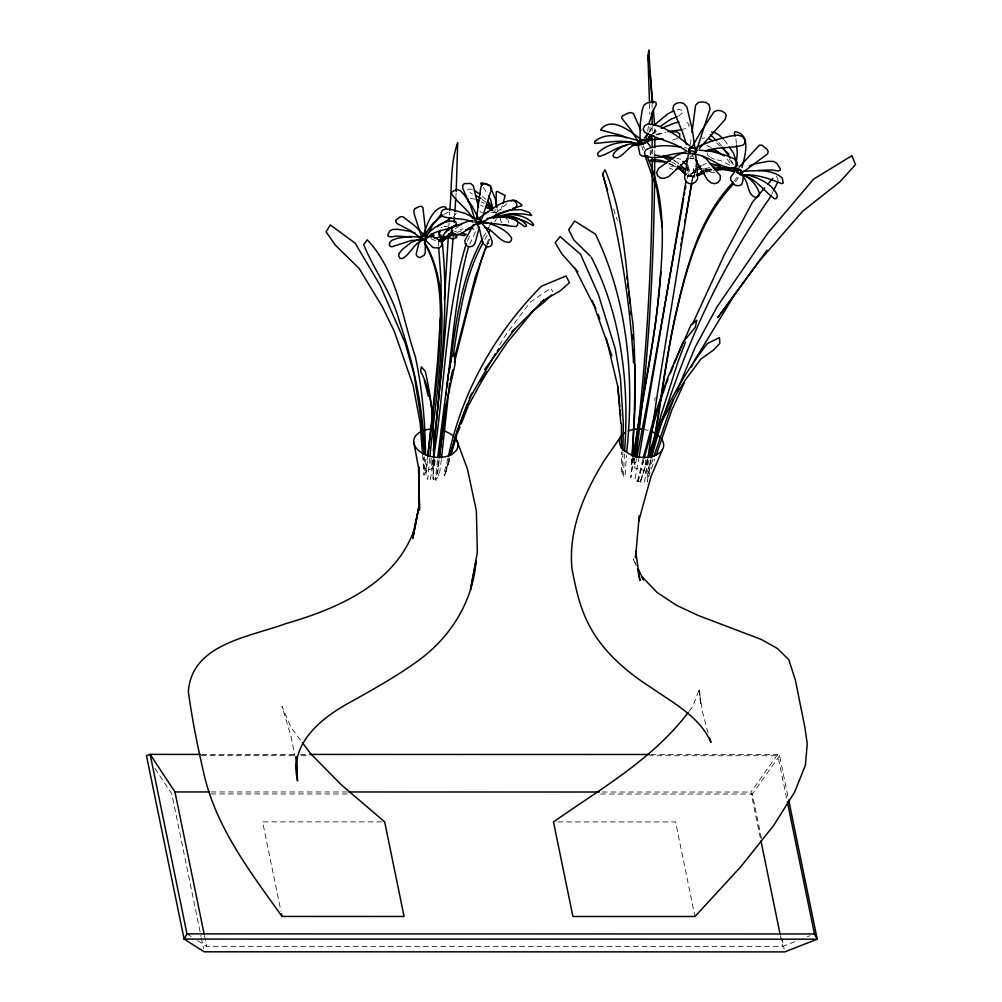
<?xml version="1.0" encoding="UTF-8"?>
<svg xmlns="http://www.w3.org/2000/svg" width="1002" height="1002" viewBox="0 0 1002 1002"><rect width="100%" height="100%" fill="white"/><g stroke="black" fill="none" stroke-linecap="round" stroke-linejoin="round"><path stroke-width="0.75" stroke-dasharray="5 3.75" d="M433.227 459.768L433.29 479.758L433.929 460.394M654.707 155.448L654.769 149.223M654.907 133.642L654.694 125.926M622.893 452.19L622.53 473.959L621.478 475.111L621.465 451.714M432.977 478.48L433.478 459.868M632.249 457.701L631.811 465.479L631.836 456.674M624.446 453.944L623.394 477.165L625.11 475.499L626.463 455.447M448.896 225.876L449.071 222.77M449.485 215.004L449.647 211.898M631.561 464.314L631.986 456.599M454.557 216.294L454.77 213.213M455.897 196.254L456.11 193.173M433.215 459.517L432.576 468.573L425.8 470.464L427.553 456.611M431.236 458.402L430.522 466.155L431.824 464.69L432.313 460.081M429.795 458.177L427.716 479.357L425.9 475.462L427.791 457.701M634.116 463.012L634.592 458.478L634.116 463.012L634.955 464.89L635.669 458.728M437.461 459.918L435.432 479.207L436.083 480.534L438.688 459.379M439.152 459.805L437.16 478.342L430.372 480.234L433.352 459.404M441.331 459.53L439.227 476.15L437.386 472.255L439.202 458.954M645.789 459.68L644.324 470.426L634.629 467.997L636.483 458.954M690.29 144.526L691.33 137.011M687.522 170.378L688.587 162.825M647.643 460.056L644.449 482.951L634.742 480.509L638.637 459.442M633.715 457.764L630.822 477.703L633.076 457.714M691.681 181.976L693.948 166.871M434.655 459.079L433.39 466.619L435.219 459.88M495.213 209.318L494.725 212.236L499.109 214.14M654.669 400.537L655.183 397.531M647.618 131.112L648.419 126.515M434.167 465.705L435.219 459.693M687.184 178.456L687.71 175.438L693.058 176.44L692.244 180.961M651.024 460.319L647.267 481.824L647.204 476.827L650.235 460.306M695.714 167.948L693.86 176.452L688.174 175.488L687.948 166.67M642.946 459.217L637.047 483.315L643.998 459.292M638.186 481.624L643.835 459.43M447.957 458.215L443.635 474.434L444.337 475.737L449.41 458.077M649.008 460.181L645.827 472.13L646.653 474.347L650.924 459.417M449.222 458.302L445.189 474.134L450.036 458.19M695.275 171.342L693.597 176.978L687.385 175.914M445.189 474.134L450.061 457.776M488.162 243.674L489.54 239.215L487.273 244.926M647.192 460.118L640.203 482.325L647.43 459.43M652.239 149.899L651.313 152.805L648.895 155.523M653.041 459.004L648.256 473.558L648.72 476.501L654.769 459.079M640.478 481.536L647.68 460.494M486.797 244.275L488.763 238.701M500.637 210.132L502.678 204.784M456.223 213.288L453.23 216.933M467.458 241.019L470.477 234.192M469.713 244.313L477.127 227.942M771.728 194.125L773.056 191.47M483.402 237.073L485.644 233.028M489.389 226.277L493.134 219.526M484.905 239.415L487.16 235.382M494.7 221.93L496.203 219.238M499.51 345.039L506.924 333.165L530.521 301.89L550.9 288.138L552.691 291.67M760.343 837.897L750.936 792.043L777.64 754.506L779.581 755.733L788.374 798.544M761.457 838.486L752.339 794.035L779.581 755.733L649.835 755.721M648.82 132.251L653.204 126.415M689.151 711.157L692.795 706.397L699.459 688.7L700.836 705.521L698.995 690.065L702.703 712.773L708.138 733.426M734.128 181.024L737.898 176.252M735.443 181.663L739.2 176.903M652.54 133.516L656.498 128.995M695.338 169.939L689.426 176.252L695 177.103M695.188 170.478L690.015 175.688L694.925 176.778M496.504 212.537L507.763 202.993M441.168 227.792L442.295 226.94M652.415 134.155L658.552 129.521M690.416 156.901L692.946 155.072M455.196 228.794L458.778 226.302M678.667 116.032L683.564 111.961L682.612 110.621L679.456 109.519L674.997 110.107M444.024 214.39L448.708 211.798M702.339 165.33L706.385 163.301M695.263 174.811L692.607 176.089L694.524 177.078M693.735 176.527L692.745 176.978L694.311 176.527M704.732 171.63L712.647 169.363M705.483 171.618L709.679 169.776M705.884 172.244L714.413 170.428M696.064 172.006L690.378 173.697L688.023 173.158M197.457 940.515L206.65 946.339L782.6 946.427L797.091 940.778M807.224 936.807L810.117 935.68M715.29 171.968L713.148 172.782L703.88 170.039M677.84 138.577L670 140.13M451.802 232.815L463.012 228.732M456.975 232.401L461.358 230.873M702.101 138.589L704.506 137.775M705.308 168.824L709.541 167.434M656.636 135.019L665.115 132.54M680.809 129.847L685.819 128.506L688.399 126.941L689.163 124.924L687.359 122.52L683.389 121.492M656.435 134.205L665.378 132.439M658.903 155.097L654.669 155.335L657.638 155.072M705.909 169.676L711.971 168.662M704.807 170.966L711.783 169.814L714.238 170.653M448.107 226.101L444.212 226.54L448.909 226.402M707.487 170.403L712.146 169.914M201.778 754.406L298.796 754.418M300.362 754.418L308.19 754.418M650.887 754.481L777.64 754.506L786.695 798.607M201.189 755.633L294.989 755.658M301.239 755.658L307.489 755.658M210.971 791.943L347.13 791.968M602.252 792.018L750.936 792.043M210.934 793.947L348.633 793.972M600.549 794.01L752.339 794.035M381.775 821.878L262.612 821.853L280.936 911.194M557.851 821.903L675.561 821.928L694.962 916.517M656.26 155.059L655.12 155.034L657.512 155.523M687.848 175.626L691.681 175.914L687.585 166.72M490.554 212.073L494.763 212.512M689.626 158.316L695.213 159.005M701.137 168.624L711.783 169.814M496.378 212.938L493.911 212.662L493.698 211.798L494.262 212.411M472.881 229.132L474.134 229.283L473.796 228.706M684.391 168.724L694.674 170.227M472.318 189.428L469.324 188.965L467.533 189.829L467.671 190.868L472.443 194.05M684.253 147.607L687.172 148.096M675.836 166.482L673.093 166.019L669.111 166.783L668.534 167.672L672.755 169.401M470.502 198.308L474.86 199.16M689.864 157.89L693.872 158.729M717.031 159.869L720.851 160.683L731.134 165.806M676.964 158.216L680.671 159.305M479.858 211.635L482.325 212.549M668.697 163.126L677.39 167.171M480.634 205.322L483.315 206.324M669.223 164.027L676.024 166.645M430.898 238.701L436.321 241.069M710.568 157.452L714.501 159.331M706.748 145.378L711.758 147.82M481.499 202.003L484.091 203.293M671.528 161.848L676.538 164.829M674.246 160.596L679.231 163.727M186.961 933.877L192.209 937.196M687.46 175.413L688.75 176.339M709.604 156.725L707.663 155.272L706.999 152.479M482.087 199.461L485.807 202.279M671.24 158.153L678.467 163.94M482.463 196.367L485.782 199.285M716.568 142.948L721.077 147.006M483.365 187.324L487.886 194.588M504.795 216.708L507.363 219.689M687.71 173.384L689.526 175.6L687.059 175.776L691.793 176.69L687.898 170.014M692.019 155.385L693.822 157.64M718.76 142.434L721.578 145.954M300.475 740.077L291.256 727.74L281.938 706.322L291.043 736.27L294.801 755.871M727.176 159.155L732.136 166.094M729.293 159.03L733.664 165.192M724.383 139.904L728.492 145.866M154.922 768.396L171.818 793.935L201.051 936.469M501.839 222.745L500.424 220.478L500.173 217.609M635.268 563.187L633.176 558.978L636.458 565.93M731.51 160.746L733.326 164.791M776.4 176.001L778.391 180.861M641.706 146.054L643.234 150.425M643.347 145.879L644.361 148.797M613.625 209.005L617.345 220.465M508.227 220.678L508.828 222.882M781.886 938.11L784.09 948.831M780.408 935.73L782.6 946.427M204.458 935.63L206.65 946.339M201.364 938.01L203.569 948.731M497.067 208.879L497.43 211.672M735.944 138.865L736.382 143.499M422.593 455.296L424.084 475.211L423.683 457.426M438.325 242.709L438.55 245.816M424.272 456.874L424.986 473.533L425.9 471.804L425.524 456.524M649.534 103.682L649.835 114.541M649.985 127.004L650.06 133.241M650.26 150.375L650.311 155.047M652.102 104.383L652.114 107.464M652.152 125.976L652.164 132.151M652.214 149.11L652.227 156.826M643.209 429.395A22.244 13.965 8 0 1 648.858 430.622"/><path stroke-width="1.5" d="M654.694 157.013C654.506 257.339 649.108 357.701 635.844 457.188M654.782 147.657L654.857 138.314M622.918 450.637L623.369 424.197L620.438 378.192L615.165 348.521L598.332 294.363L580.534 254.27L560.131 236.635L555.208 242.647L561.721 253.719L577.941 271.93M433.565 456.762C434.567 428.117 431.674 399.422 425.336 371.479L421.354 366.82L420.652 371.404C434.517 397.406 433.503 428.593 434.029 457.426M635.619 554.081L635.506 557.926L639.238 515.792M624.597 450.85C629.406 384.956 621.728 316.519 591.268 257.113M440.379 317.885L437.586 361.434L432.451 414.452M448.483 233.641L444.4 299.623M448.645 230.535L448.821 227.429M449.147 221.217L449.322 218.11M449.735 210.345C452.165 187.888 449.936 164.065 457.689 142.622L456.211 191.62M632.062 455.058C634.967 411.008 636.232 366.757 632.838 322.707C625.323 271.555 625.273 218.01 605.008 169.701L602.64 173.922C619.674 235.52 629.719 299.11 633.54 362.874M632.337 456.135L634.942 409.43L634.717 364.139M453.217 236.347L453.43 233.266M454.144 222.469L454.457 217.847M454.87 211.672L455.797 197.795M626.676 452.365C634.542 378.43 628.129 301.852 595.451 234.155L574.66 221.029L568.673 229.671L573.833 239.979L590.178 256.036M433.753 451.965L434.079 447.431C439.803 378.618 449.773 309.468 442.057 240.38M453.117 237.887L443.46 352.278L433.315 450.862M481.073 219.25L480.722 223.509C492.646 221.805 504.344 226.201 515.917 226.515L517.546 225.137L517.846 222.72L516.694 220.553C507.839 215.593 496.591 217.246 486.859 218.398M736.094 167.008L737.272 152.755L736.533 145.04M445.414 408.741L445.84 404.269M449.622 383.115L441.519 458.014M660.932 271.567C656.698 333.804 642.169 394.6 633.302 456.211M429.933 456.661C433.039 422.744 438.438 389.077 440.692 355.084C442.696 316.995 444.963 276.477 424.56 242.446M639.101 517.145L638.687 521.203L651.012 476.514L662.435 449.673M446.053 394.938L446.366 391.92M446.842 387.386C452.779 340.467 455.872 292.784 468.485 247.043M437.774 456.95L448.094 375.85L451.601 357.088L454.495 353.305L455.121 363.964L447.205 399.46L438.876 457.864M442.959 424.096L439.49 456.712M427.954 456.223C431.461 421.604 436.872 387.185 439.164 352.441C440.855 315.517 443.873 276.013 424.309 242.86M634.78 456.799C646.227 362.373 652.139 267.371 652.264 172.244L652.227 158.366M432.288 415.955L427.741 455.071M445.226 410.281L439.402 457.476M741.405 174.987L741.843 171.367C755.057 170.828 771.816 168.436 782.324 178.143L783.188 183.09L781.735 183.667C769.411 178.682 756.56 173.96 742.883 175.049M449.472 369.888C455.923 325.262 460.168 278.406 482.651 238.426M453.142 356.036C459.292 317.296 463.888 276.815 483.402 242.108M439.039 235.282L440.279 230.172M691.956 132.502L695.626 105.197L698.482 102.429L702.352 101.878L706.435 102.68L709.078 104.797L710.055 108.93L697.004 149.01L689.89 147.394M686.032 180.961L638.913 457.939M689.864 153.757L690.29 150.738L696.215 151.765M648.069 457.012L657.575 392.546L691.217 184.994M433.565 457.927C445.076 386.722 445.063 313 466.243 243.736M633.94 456.236C640.478 408.014 651.087 360.457 656.936 312.123C661.971 260.119 669.511 205.26 646.891 156.099M696.027 166.507L696.991 160.708M649.484 102.141L647.918 55.686L648.845 50.1L652.102 102.843M680.859 245.39L681.347 242.446M681.836 239.491L682.337 236.547M682.825 233.591L683.314 230.648M495.952 204.934L496.253 191.983L497.23 191.369L505.121 195.428L503.104 203.368M646.553 137.249L647.079 134.18M683.727 198.083L648.106 399.034L636.796 457.451M684.266 195.064L684.792 192.046M685.33 189.027L685.856 186.009M651.563 457.25C659.779 412.436 664.689 367.083 674.133 322.494C685.218 273.283 697.517 221.58 733.564 184.042M479.47 226.94L474.823 243.887L472.43 246.216L469.875 246.805L467.057 245.991L465.279 243.586L464.89 240.518L473.645 224.423M684.867 221.692L685.418 218.686M685.969 215.668L691.969 182.477M650.786 457.3C659.717 411.396 664.764 364.853 674.534 319.112C685.644 270.527 697.743 219.438 733.188 182.226M741.079 174.523L741.655 171.467L739.777 173.86M640.691 143.136L641.318 140.029L642.833 144.413M688.249 155.16L684.491 177.717L685.957 181.475L688.537 183.379L692.169 183.842L695.526 182.051L697.655 178.832L696.565 161.435L695.338 153.845L690.917 153.381L688.837 151.665M450.361 380.059L452.704 369.851M454.382 362.549L469.85 301.514L481.398 259.593L486.308 245.665M454.432 358.541L475.111 277.742L484.429 252.066M421.303 239.265L422.168 235.658M643.322 457.701L654.782 415.041L667.107 379.395L682.838 342.408L695.213 327.416L696.766 320.214L690.904 325.074L674.258 363.463M742.006 167.559C744.762 156.713 751.851 134.03 734.992 131.713L734.303 133.354L735.13 136.109M644.223 457.952L658.539 406.336L665.729 384.981M448.345 456.737C461.834 392.045 495.063 333.027 541.456 286.209L566.117 275.976L569.474 282.714L560.356 290.755L541.042 301.878M649.81 457.188L654.982 437.761M655.771 434.768L660.944 415.342L678.204 361.096L685.518 342.095M450.499 453.831L456.035 434.417M450.249 455.133L457.864 428.643M651.35 457.927C676.513 365.905 714.363 276.114 769.724 198.108L771.064 195.453M450.95 454.795L456.699 435.469M648.106 457.175C660.042 415.742 681.009 377.478 707.425 343.523L719.499 337.549L719.799 343.435L713.549 349.974L700.774 359.167L685.706 379.432L677.039 392.947L660.456 424.309L647.881 457.989M653.993 456.085L673.344 399.497M648.958 123.446L653.442 110.007L656.247 104.797L655.947 102.354L654.005 101.69L646.766 103.068L643.747 105.385L642.069 110.558L640.19 124.261L639.977 140.418L646.09 139.892M643.973 143.399L646.277 138.79M482.137 218.273L491.644 188.677L490.529 185.783L485.093 183.491L482.739 184.218L480.872 186.898L476.401 218.699L481.048 219.588M737.322 168.223L736.119 171.68L733.802 168.399M656.285 454.733L671.941 409.73L684.278 382.701M467.533 200.976L468.197 199.11M456.561 432.977L467.145 404.282M485.006 250.638L486.696 246.354M666.305 383.541L668.008 379.244M670.275 373.508L673.119 366.331M457.15 433.979L460.006 426.789M461.158 423.909L468.034 406.649M458.428 427.215L470.953 395.928L495.527 353.568M676.914 390.943L695.413 346.767L717.106 306.737L767.77 233.14L813.586 179.12L851.925 155.686L855.52 164.616L839.676 182.051L802.577 211.284L759.441 260.921L717.67 317.659L767.081 250.149M478.981 223.847L480.208 221.116L475.912 221.918M691.405 367.058L694.01 361.371L735.994 292.434M692.269 324.573L724.183 255.059L752.527 202.103L764.726 187.85M735.706 170.165L735.43 170.753L743.133 175.876L742.908 180.899L741.53 184.719L738.812 185.708L735.23 185.37L730.859 180.398L730.671 177.291L735.706 170.165L738.461 168.737L742.382 172.569L767.545 153.92L768.196 151.552L767.081 149.423L762.134 145.29L759.441 145.09L739.075 167.259M469.262 398.533L471.917 393.097M688.324 152.179L690.979 146.743M773.719 190.142L777.727 182.189M468.598 405.221L486.922 371.629M787.322 801.65L814.463 933.977L817.219 939.2L184.117 939.087L146.48 755.633L150.137 754.393L186.961 933.877L184.117 939.087L204.195 951.8L784.716 951.9L817.219 939.2L788.687 800.072M487.147 230.322L488.638 227.629M493.886 218.173L495.376 215.48M488.675 232.689L490.178 229.997M496.954 217.885L498.457 215.205M441.594 238.038L445.677 231.85L451.414 227.279M481.198 381.186L507.175 342.584L531.924 312.549M445.915 232.163L448.796 227.955M438.876 241.231L441.732 237.186L445.477 236.485L452.967 239.015L456.774 237.487L456.586 236.422L453.718 235.144L448.132 235.921L443.059 240.743L438.651 241.57M620.676 436.859L604.419 460.294C584.354 492.583 568.334 529.332 571.904 568.222C574.923 584.179 578.192 600.373 584.554 615.391C597.493 647.229 623.92 670.238 652.252 688.336C674.033 703.442 699.759 716.944 710.994 742.357L709.403 737.585M684.391 168.724L683.201 170.353L684.429 171.73M484.555 369.55L514.514 329.483L543.673 300.099M644.436 138.088L647.943 133.416M497.192 351.051L498.983 348.671M688.249 712.347C653.079 759.128 600.636 788.787 553.492 821.903L572.906 916.504L694.962 916.517L740.829 866.692L773.594 825.56L794.661 792.056L805.42 765.115L807.236 743.672L804.882 727.339L795.325 679.895L788.749 659.642L777.414 648.494L761.244 639.426L697.755 615.303L676.337 605.208L657.149 592.52L641.606 576.338L643.61 579.995L638.049 568.785M440.805 214.628L432.826 224.698L426.852 236.272L423.332 235.044C427.391 224.849 431.361 208.904 443.823 206.575L445.877 207.389L446.341 208.566M699.471 148.371L725.11 119.489L726.25 115.643L724.997 113.013L721.828 111.072L717.958 110.32L714.025 111.798L700.711 131.926L692.094 147.018L697.167 150.313L693.66 154.333C708.527 154.496 719.887 169.438 734.203 167.86L736.37 165.543L736.495 162.061L734.19 158.792L726.813 155.623L711.52 151.377L698.895 150.075M767.77 184.293L772.855 178.356M651.551 134.644L645.25 141.871L643.76 139.541L638.312 141.77L630.872 129.784L621.516 117.798L622.28 115.994L627.978 113.188L630.772 112.575L633.352 113.376L640.942 130.611M645.764 140.418L642.608 143.95M427.578 236.685L423.332 239.816L425.938 240.705L433.077 247.607L438.964 248.12L441.168 246.317L442.007 244.237L441.256 241.82L437.661 239.115L431.612 236.259L426.89 237.436L424.648 234.744L432.601 223.734L442.859 215.029M511.634 332.063L514.69 328.706M551.213 295.001L544.963 301.477L530.997 312.749M431.186 236.973L432.15 235.984M480.021 223.183L481.649 223.008L486.546 228.656L490.642 237.036L492.245 242.171L491.644 245.089L489.903 246.58L487.197 246.943L482.764 243.035L479.607 229.458L476.789 223.534L480.021 223.183L482.025 221.166C492.608 224.511 505.534 228.168 511.621 238.125L511.296 240.53L509.404 242.409C499.422 242.547 494.437 230.197 484.981 227.617M637.197 143.599L641.443 139.729C631.435 132.201 611.295 115.055 600.536 129.972L622.643 135.796L626.613 137.925M654.081 125.25L667.582 114.003L673.77 110.759M700.699 172.357L703.003 170.59M444.362 238.463L451.802 232.815M648.732 136.936L651.187 135.082M687.886 158.729L668.685 176.602L664.376 178.243L660.356 178.03L657.512 175.613L656.723 172.532L658.477 168.474L676.763 155.373L685.042 151.941M427.203 238.025C434.83 229.32 447.731 231.086 456.211 224.648L456.173 222.469L454.695 221.079C443.61 220.19 433.428 227.667 425.975 235.232L426.013 238.877M697.405 175.413L703.404 171.192M437.135 226.79L450.812 218.073M452.603 233.929L442.396 241.081L441.882 240.355M452.816 230.447L443.247 240.655L440.154 241.357C446.241 234.205 455.71 233.604 464.189 235.67L466.231 234.33L461.671 233.228M660.368 126.365L670.676 119.351L677.339 116.595M646.503 141.72L651.563 138.364M625.21 432.601L623.282 433.803A22.244 13.965 8 0 0 624.785 451.013L629.093 453.831A22.244 13.965 8 0 0 655.984 455.133L659.83 452.729A22.244 13.965 8 0 0 661.483 438.851M647.104 139.641L653.767 135.758M643.61 143.637L651.4 139.704L663.211 138.952M698.281 167.359L700.987 166.006M700.586 172.244L703.254 170.966M696.478 175.3L703.366 172.244M697.104 175.3L704.093 172.231M697.367 175.876L704.469 172.845M696.941 147.006L711.833 140.956L729.406 136.272L737.935 135.032L742.282 136.56L744.699 139.566L745.062 142.61L743.396 144.927C731.235 148.81 717.545 146.417 705.27 150.914M661.257 128.431L674.797 122.945L679.093 122.219M512.773 208.353L521.704 205.748L521.854 204.934L516.28 200.801L513.801 200.162L511.108 200.863M749.509 165.881L754.882 163.877L768.283 161.284L773.807 161.46L776.951 163.426L780.32 168.837L780.145 170.34L777.84 171.004L772.016 169.939L758.163 170.415M453.806 225.926L461.584 224.486M626.425 145.39C616.38 146.931 608.728 153.97 599.183 156.462L597.63 155.022L597.943 152.93C606.498 144.301 619.925 141.407 631.736 142.246M692.382 153.845L696.19 152.58M712.359 166.507L715.178 165.568L720.488 166.044L710.055 163.313M500.499 212.85L498.345 213.514L499.91 216.056L512.285 213.601L524.284 214.09L531.624 215.417L529.144 212.374L521.103 209.643L510.043 209.932L501.576 212.524M667.933 131.713L680.809 129.847M647.718 155.849L642.345 156.174L639.865 154.396L638.136 145.077L647.067 142.146L650.223 146.242M485.419 212.85L487.911 212.236M696.791 169.614L701.137 168.624M455.697 233.992L451.263 234.944L442.959 240.643M434.605 238.301L439.339 237.061L440.993 235.069L441.832 241.019L439.064 241.407M713.487 168.399L719.549 167.384L723.356 167.822M676.363 168.887L682.675 167.66L685.293 168.837M473.132 220.716L467.082 221.617L452.766 227.391L451.401 229.934L451.739 232.652L453.731 234.455C463.024 236.459 469.149 225.35 478.117 223.922L474.948 220.791L478.355 218.211L472.23 206.437L464.627 195.403L460.494 190.743L457.125 189.578L451.94 191.683L451.464 193.737C457.388 202.767 467.571 208.854 472.919 218.686M715.616 168.95L726.012 167.484L733.777 168.349M708.126 150.688L711.47 150.237L718.359 152.241L724.433 156.011M508.227 225.375L503.856 224.861M715.841 170.277L722.956 169.501L733.226 171.192L732.036 170.841M715.24 169.589L722.993 168.774L738.211 170.879L737.059 169.476M496.278 214.303L497.268 215.856L500.023 216.031M465.742 229.708L470.151 229.27M641.681 144.113L634.855 144.776C627.615 147.557 624.321 155.185 617.119 157.828L614.264 157.427L612.999 156.036L613.725 153.506C620.276 145.378 630.947 142.372 641.055 143.837M632.112 145.127L640.654 144.726L637.886 142.409M419.475 240.142L411.359 240.455L391.882 246.78L390.166 246.317L389.39 244.876L389.841 242.471L391.895 240.305L397.306 238.313L409.229 236.472L421.078 237.198L422.568 240.017M496.266 214.516L498.42 214.428L500.173 217.609M505.409 214.491C515.166 214.09 527.641 215.969 533.59 224.486L533.164 225.6L523.921 220.766L513.049 217.384M200.212 754.406L150.137 754.393L174.974 791.943L204.145 934.102M309.756 754.418L649.334 754.481M174.974 791.943L209.405 791.943M348.696 791.968L599.121 792.018M413.839 442.446L418.535 467.896L419.512 510.231L418.711 466.719L419.299 504.82L412.749 538.588L419.487 504.194L413.413 532.5L414.277 529.695C394.638 584.329 337.298 608.74 285.633 623.682C249.999 636.959 191.47 643.722 188.389 691.743C192.096 719.261 197.619 746.528 203.869 773.582C215.881 827.427 250.625 872.441 282.025 916.454L404.082 916.467L384.68 821.878L341.294 784.766L310.607 753.642L302.316 742.545M186.961 933.877L814.463 933.977M688.549 153.794C674.058 150.024 658.702 161.785 645.363 155.886L644.486 152.78L645.664 150.012C656.16 143.975 669.724 145.591 681.335 147.119M468.898 228.205L472.192 228.281M500.048 215.568C509.504 215.104 520.564 217.246 526.513 225.275L526.225 226.352L524.647 226.665L516.005 220.427M673.494 157.69L666.33 156.763L671.24 158.153M504.595 216.67L511.696 216.958M669.85 131.55L677.026 131.901L679.556 133.78L679.87 136.573M502.791 216.207L506.924 216.47L514.702 219.864M711.545 132.101L714.351 132.402L718.484 134.606L723.394 139.015M421.153 236.334L426.839 236.935M421.779 235.345L426.075 235.896M422.631 235.207L426.94 235.883M422.368 235.282L426.576 235.958M411.597 237.073L396.742 236.071L391.143 236.898L388.488 236.372L387.674 235.207L389.728 230.986L392.521 229.458L397.944 229.32L410.018 231.337L415.417 233.253M663.036 155.786L671.766 159.03M658.815 155.899L664.038 157.389L670.288 161.109M485.519 206.976L489.753 208.228L491.594 210.169M738.549 173.346C748.532 175.851 756.56 183.88 759.516 193.674L758.639 196.279L756.172 197.569C746.928 195.215 749.17 183.015 743.434 177.154M473.044 222.106C463.538 217.672 452.653 219.563 442.972 216.57L441.293 214.766L441.08 212.386L442.759 210.044L445.978 208.854L452.553 209.819L465.178 213.476L475.762 218.636L476.013 223.033M747.454 174.761C758.89 178.156 772.855 183.955 777.452 195.728L776.487 198.358L774.671 198.847C763.098 190.618 754.994 176.653 739.351 174.423M474.961 222.219L480.008 223.859M677.502 167.484L680.446 168.474L685.744 174.661L677.565 165.931M499.622 216.207L496.679 215.104L497.518 215.831M667.307 162.6C661.859 160.22 655.258 158.855 649.484 160.47L650.098 161.197L663.787 161.923L666.505 162.975M485.995 207.339L490.003 208.854M737.748 169.125L741.267 170.515M476 195.603L480.86 198.521M476.313 199.448L478.906 200.726M474.61 190.643L480.259 194.413M708.99 138.802L712.773 140.881M686.984 151.415C674.283 141.683 657.575 139.741 644.299 131.938L643.196 128.982L644.624 125.826L647.655 124.06C663.888 124.699 677.703 136.497 690.077 146.029M489.339 185.746L486.521 183.942L481.486 182.865L480.772 183.379L481.586 185.295M430.785 234.067L433.252 235.933M701.989 155.686L706.523 159.205L720.238 175.613L720.213 179.558L718.008 182.627L714.526 183.679L711.132 182.915L707.525 179.934L695.638 159.882M714.251 149.035L721.302 154.559M677.39 167.171L685.343 173.584M677.991 167.672L686.27 174.436M716.706 140.731L710.268 134.656M722.204 148.02L728.968 154.12M682.775 161.335L687.009 165.405M486.671 204.571L491.681 209.731M732.963 168.01L735.693 171.329M680.471 164.503L684.09 168.95M722.517 147.131L730.295 158.04M488.275 204.157L492.671 210.458M729.318 147.056L733.439 153.03L737.76 165.781M735.418 167.647L737.384 172.995M490.717 187.762L495.965 200.475L496.879 207.477M684.266 171.993L685.806 174.348M487.987 201.239L492.696 208.529M479.106 217.998L481.837 222.244L494.625 215.731L514.439 208.604L516.619 206.462L516.782 204.157L515.354 201.703L512.924 200.325C500.361 201.014 490.066 210.871 479.883 217.434L480.033 218.511L474.923 219.764L470.79 206.349L462.749 188.501L462.749 185.282L464.289 183.629L470.477 183.429L473.232 185.595L478.543 207.414M423.307 239.653L421.767 237.274L423.044 240.067M432.801 233.403L433.991 235.645M488.575 195.904L490.642 199.836L492.934 208.817M574.747 267.935L594.311 306.437L611.921 355.935M740.115 169.401L742.419 174.022M592.069 300.487L595.889 308.791M456.749 440.329L467.395 468.798L476.376 510.795L477.34 552.415L470.514 589.539L476.05 561.233C473.057 600.386 451.539 635.706 420.402 659.04C398.971 674.972 375.6 687.936 352.403 701.049C322.907 716.53 288.338 743.284 297.581 780.959L296.216 756.811M598.219 314.503L599.785 318.912M645.275 156.237L656.986 189.729L662.335 227.604M686.62 144.776L682.562 132.302L672.931 109.13L673.607 105.435L676.25 103.344L680.133 102.492L683.627 103.431L686.833 106.863L692.445 130.41L694.812 147.632L688.75 148.784L690.09 153.794M637.836 570.251L639.952 580.459L635.706 551.513M602.64 173.922L607.563 190.405M438.863 232.389L440.003 236.397M424.309 380.272L428.28 396.416M606.273 338.125L617.833 386.747L619.787 406.724M760.969 840.954L780.095 934.202M281.474 913.824L282.025 916.454M686.696 158.579L687.184 161.234M626.801 276.552L627.189 279.583M627.753 284.142L628.329 288.701M628.705 291.732L630.233 303.882M695.588 147.557L696.127 151.953M647.918 55.686L648.858 63.377M649.81 71.054L652.816 103.106M296.028 764.413L296.98 773.018M620.088 409.805L620.689 415.955M653.317 109.193L654.569 124.398M617.833 386.747L620.802 423.282M630.809 311.609L631.035 314.703M632.538 334.781L632.876 339.415M633.69 350.237L634.266 357.952M422.481 453.756L420.189 423.12L413.1 385.394L394.4 331.612L382.513 307.038L359.042 268.311L335.657 245.49L326.088 231.9L330.297 224.924L355.209 243.21L380.134 285.37L405.084 342.772L414.001 374.009L421.516 421.817L423.495 454.332M438.663 247.369L441.043 279.984L441.093 299.611M296.229 756.673L297.143 774.458M424.147 453.843C423.696 408.453 413.563 363.713 399.222 320.828C391.995 293.098 374.234 270.628 363.651 244.576L367.283 239.841C397.118 271.279 402.027 317.158 415.342 356.687C422.33 388.964 425.199 422.005 425.487 454.996M652.127 112.099L652.152 124.436M652.189 138.314L652.202 147.57M621.44 423.633L621.453 448.595M628.254 430.91A22.244 13.965 8 0 1 643.209 429.395M651.525 431.561A22.244 13.965 8 0 1 654.018 432.701L658.314 435.519A22.244 13.965 8 0 1 660.568 437.699M455.158 437.962A22.244 13.965 8 0 1 455.835 450.988L452.679 453.793A22.244 13.965 8 0 1 426.338 455.096L421.491 452.691A22.244 13.965 8 0 1 415.943 435.469L419.099 432.664A22.244 13.965 8 0 1 423.395 430.584M424.61 430.184A22.244 13.965 8 0 1 431.323 429.094M441.368 430.071A22.244 13.965 8 0 1 445.452 431.361L450.286 433.778A22.244 13.965 8 0 1 454.144 436.834M425.249 241.707L425.299 252.567L424.134 255.297L419.851 257.627L417.471 256.612L416.093 254.583L418.736 243.436L421.804 239.566L426.376 238.363L425.249 241.707M594.737 141.47L594.574 143.411C609.028 142.459 624.183 138.727 638.612 144.238L639.013 140.981C625.524 136.71 606.698 131.174 594.737 141.47M399.072 253.481L398.733 256.186L400.036 258.24L402.14 258.616C411.045 254.333 413.801 242.008 424.497 239.578L420.477 238.739L411.321 242.396L402.679 249.122L399.072 253.481M396.103 220.064L395.765 221.73L397.143 223.571L410.933 230.823L420.903 238.125L423.896 234.856L415.191 226.164L402.804 216.683L400.061 216.845L396.103 220.064M414.765 208.742L413.788 211.247L414.577 215.205L421.416 236.522L426.025 234.894L422.894 207.539L421.441 206.262L419.274 206.487L414.765 208.742"/></g></svg>
